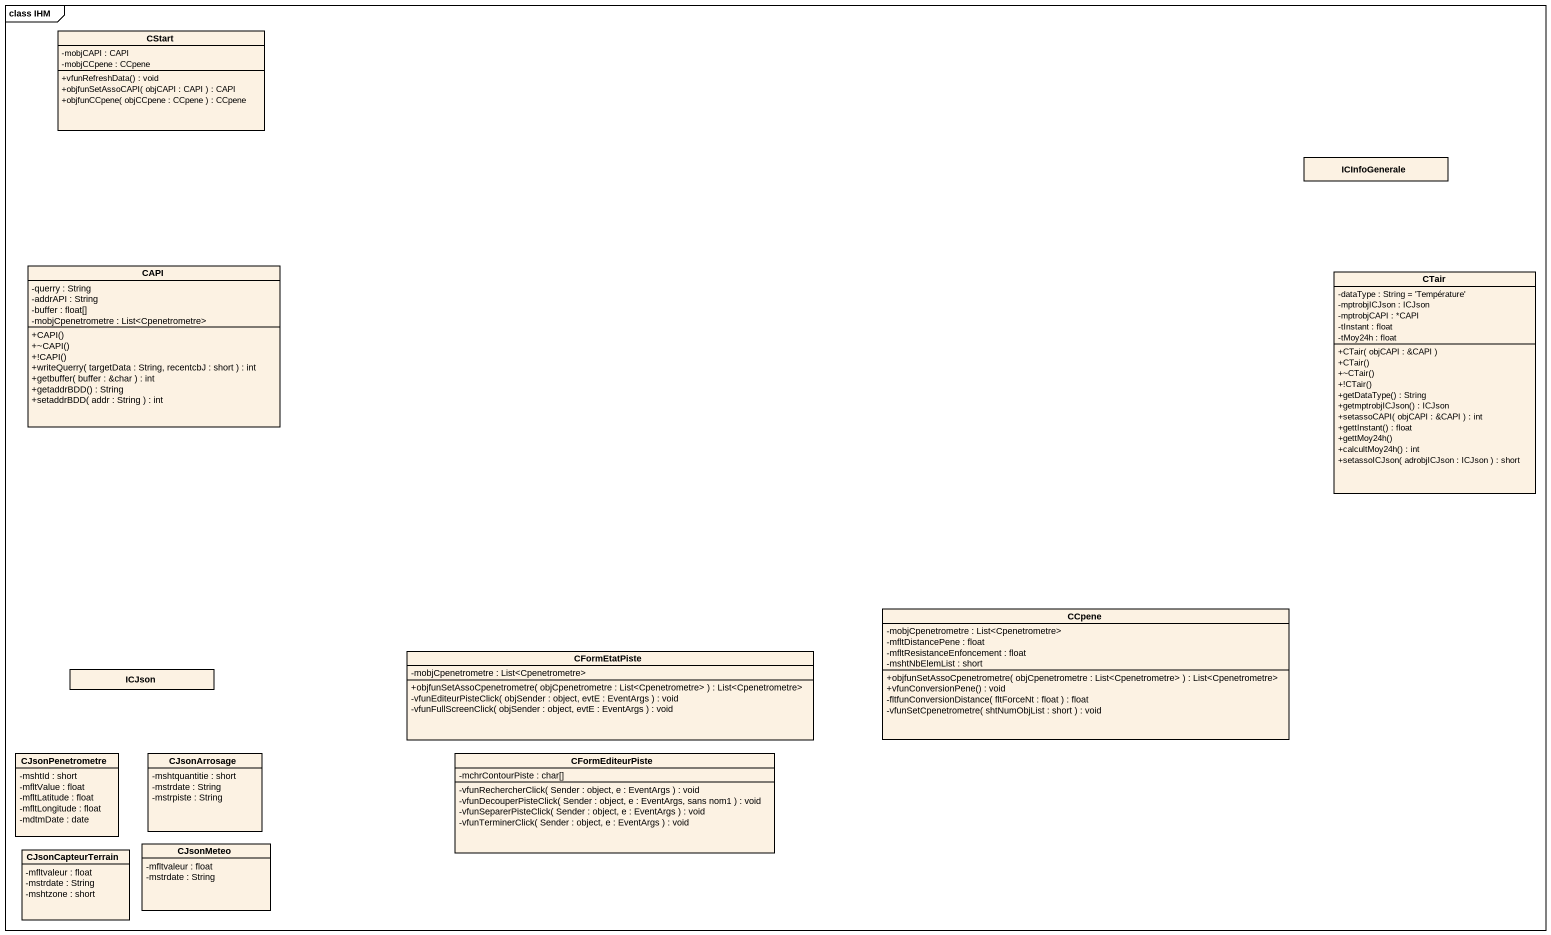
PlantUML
@startuml
mainframe class IHM
hide circle
hide empty members
skinparam classAttributeIconSize 0
class CStart {
  -mobjCAPI : CAPI
  -mobjCCpene : CCpene
  +vfunRefreshData() : void
  +objfunSetAssoCAPI( objCAPI : CAPI ) : CAPI
  +objfunCCpene( objCCpene : CCpene ) : CCpene
}
class ICInfoGenerale
class CAPI {
  -querry : String
  -addrAPI : String
  -buffer : float[]
  -mobjCpenetrometre : List<Cpenetrometre>
  +CAPI()
  +~CAPI()
  +!CAPI()
  +writeQuerry( targetData : String, recentcbJ : short ) : int
  +getbuffer( buffer : &char ) : int
  +getaddrBDD() : String
  +setaddrBDD( addr : String ) : int
}
class CTair {
  -dataType : String = 'Température'
  -mptrobjICJson : ICJson
  -mptrobjCAPI : *CAPI
  -tInstant : float
  -tMoy24h : float
  +CTair( objCAPI : &CAPI )
  +CTair()
  +~CTair()
  +!CTair()
  +getDataType() : String
  +getmptrobjICJson() : ICJson
  +setassoCAPI( objCAPI : &CAPI ) : int
  +gettInstant() : float
  +gettMoy24h()
  +calcultMoy24h() : int
  +setassoICJson( adrobjICJson : ICJson ) : short
}
class CCpene {
  -mobjCpenetrometre : List<Cpenetrometre>
  -mfltDistancePene : float
  -mfltResistanceEnfoncement : float
  -mshtNbElemList : short
  +objfunSetAssoCpenetrometre( objCpenetrometre : List<Cpenetrometre> ) : List<Cpenetrometre>
  +vfunConversionPene() : void
  -fltfunConversionDistance( fltForceNt : float ) : float
  -vfunSetCpenetrometre( shtNumObjList : short ) : void
}
class CFormEtatPiste {
  -mobjCpenetrometre : List<Cpenetrometre>
  +objfunSetAssoCpenetrometre( objCpenetrometre : List<Cpenetrometre> ) : List<Cpenetrometre>
  -vfunEditeurPisteClick( objSender : object, evtE : EventArgs ) : void
  -vfunFullScreenClick( objSender : object, evtE : EventArgs ) : void
}
class ICJson
class CJsonPenetrometre {
  -mshtId : short
  -mfltValue : float
  -mfltLatitude : float
  -mfltLongitude : float
  -mdtmDate : date
}
class CJsonArrosage {
  -mshtquantitie : short
  -mstrdate : String
  -mstrpiste : String
}
class CFormEditeurPiste {
  -mchrContourPiste : char[]
  -vfunRechercherClick( Sender : object, e : EventArgs ) : void
  -vfunDecouperPisteClick( Sender : object, e : EventArgs, sans nom1 ) : void
  -vfunSeparerPisteClick( Sender : object, e : EventArgs ) : void
  -vfunTerminerClick( Sender : object, e : EventArgs ) : void
}
class CJsonMeteo {
  -mfltvaleur : float
  -mstrdate : String
}
class CJsonCapteurTerrain {
  -mfltvaleur : float
  -mstrdate : String
  -mshtzone : short
}
@enduml
